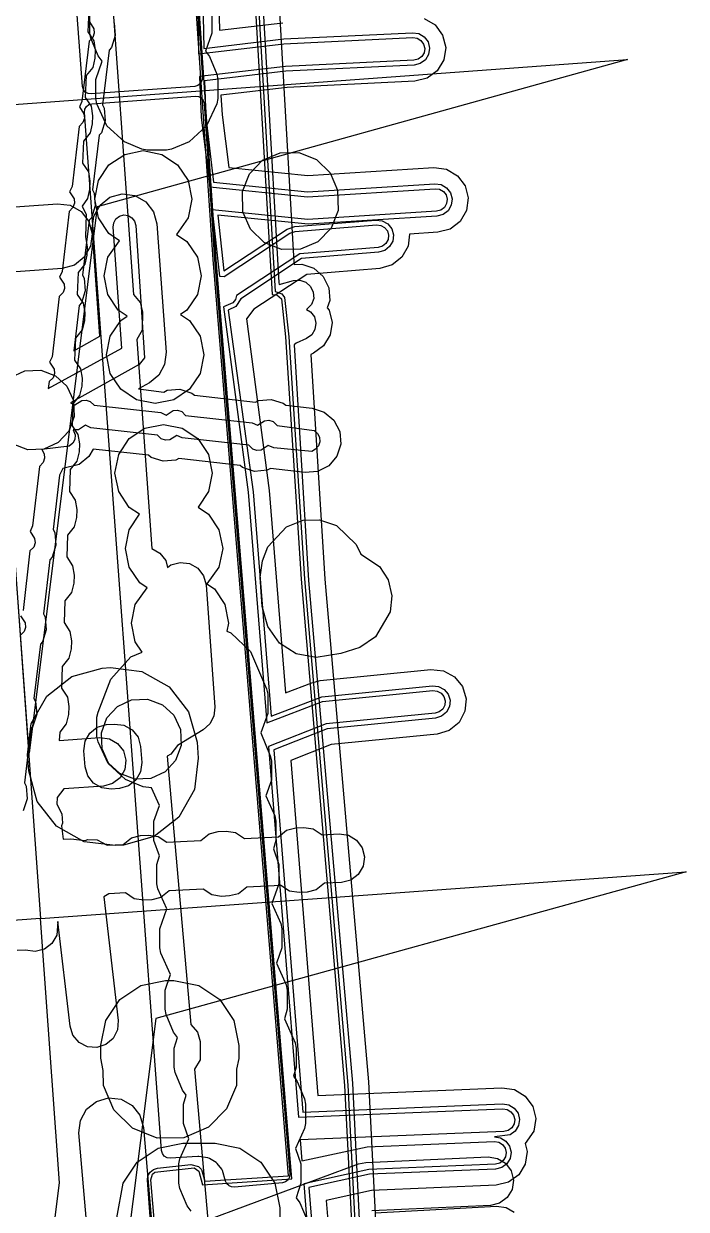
# Model space of a CAD drawing. Header units: metres. Extents: x -3943 to -3664, y 4962 to 6622.
# Drawn here: x -3828.4 to -3787.5, y 5607.9 to 5681.1 of the extents above; entities that cross this region are included whole.
import ezdxf

# ---------------------------------------------------------------- set-up
doc = ezdxf.new("R2010")
doc.units = ezdxf.units.M
doc.layers.add('AI_GREENING_EXCLUSIONS', color=1, linetype='Continuous')
doc.layers.add('AI_GREENING_LAWN', color=82, linetype='Continuous')

msp = doc.modelspace()

# ---------------------------------------------------------------- linework, layer by layer
at = {"layer": 'AI_GREENING_EXCLUSIONS'}
for points in [[(-3815.608, 5708.279), (-3813.042, 5664.347), (-3812.748, 5664.33), (-3812.461, 5664.084), (-3812.219, 5661.727), (-3811.251, 5646.778), (-3808.572, 5615.513), (-3807.855, 5601.451)], [(-3815.409, 5708.291), (-3812.853, 5664.541), (-3812.45, 5664.387), (-3812.283, 5664.175), (-3812.02, 5661.745), (-3811.052, 5646.793), (-3808.373, 5615.53), (-3807.656, 5601.466)], [(-3820.448, 5605.741), (-3820.745, 5609.668), (-3820.714, 5609.934), (-3820.586, 5610.168), (-3820.38, 5610.338), (-3820.124, 5610.417), (-3818.068, 5610.646), (-3817.585, 5610.52), (-3817.408, 5610.338), (-3817.193, 5609.602), (-3812.033, 5609.944), (-3816.694, 5666.503), (-3819.452, 5707.193)], [(-3820.195, 5605.567), (-3820.546, 5609.684), (-3820.432, 5610.041), (-3820.432, 5610.041), (-3820.285, 5610.162), (-3817.865, 5610.434), (-3817.574, 5610.227), (-3817.351, 5609.391), (-3811.817, 5609.758), (-3816.495, 5666.519), (-3819.252, 5707.206)], [(-3814.075, 5690.135), (-3812.635, 5665.1), (-3812.607, 5664.972), (-3811.728, 5665.208), (-3811.339, 5665.233), (-3810.969, 5665.108), (-3810.676, 5664.851), (-3810.503, 5664.501), (-3810.478, 5664.111), (-3810.603, 5663.742), (-3810.911, 5663.424), (-3810.666, 5663.276), (-3810.434, 5662.962), (-3810.341, 5662.583), (-3810.399, 5662.197), (-3810.601, 5661.863), (-3810.915, 5661.632), (-3811.553, 5661.343), (-3811.688, 5661.233), (-3810.792, 5646.695), (-3808.083, 5615.662), (-3807.353, 5600.948)], [(-3813.038, 5689.654), (-3811.708, 5666.377), (-3811.69, 5666.193), (-3811.208, 5666.225), (-3810.469, 5665.974), (-3809.882, 5665.459), (-3809.537, 5664.759), (-3809.486, 5663.981), (-3809.638, 5663.534), (-3809.529, 5663.387), (-3809.342, 5662.629), (-3809.459, 5661.858), (-3809.862, 5661.189), (-3810.49, 5660.726), (-3810.65, 5660.654), (-3809.792, 5646.77), (-3807.086, 5615.748), (-3806.358, 5601.048)], [(-3823.243, 5686.976), (-3821.609, 5664.341), (-3821.203, 5663.853), (-3821.048, 5663.288), (-3821.063, 5662.151), (-3821.409, 5661.575), (-3820.478, 5648.668), (-3819.978, 5648.384), (-3819.619, 5647.922), (-3819.5, 5647.491), (-3819.293, 5647.652), (-3818.729, 5647.807), (-3818.148, 5647.735), (-3817.639, 5647.445), (-3817.28, 5646.983), (-3817.125, 5646.419), (-3816.58, 5638.87), (-3816.64, 5638.328), (-3816.889, 5637.844), (-3817.295, 5637.481), (-3818.897, 5636.504), (-3819.303, 5635.977), (-3819.535, 5635.858), (-3818.075, 5619.283), (-3817.661, 5618.801), (-3817.497, 5618.239), (-3817.495, 5617.101), (-3817.832, 5616.52), (-3817.013, 5607.226), (-3807.712, 5610.671), (-3807.259, 5610.763), (-3799.698, 5611.105), (-3799.12, 5611.017), (-3798.619, 5610.714), (-3798.272, 5610.243), (-3798.132, 5609.674), (-3798.22, 5609.096), (-3798.523, 5608.595), (-3798.994, 5608.248), (-3799.562, 5608.108), (-3806.89, 5607.776)], [(-3817.68, 5684.966), (-3817.6, 5679.204), (-3812.315, 5679.829), (-3804.353, 5680.212), (-3804.083, 5680.171), (-3803.849, 5680.031), (-3803.687, 5679.811), (-3803.62, 5679.546), (-3803.661, 5679.276), (-3803.802, 5679.042), (-3804.021, 5678.879), (-3804.286, 5678.813), (-3812.224, 5678.432), (-3817.532, 5677.802), (-3817.427, 5675.293), (-3816.899, 5671), (-3810.867, 5670.389), (-3802.969, 5670.884), (-3802.698, 5670.848), (-3802.462, 5670.711), (-3802.297, 5670.494), (-3802.227, 5670.23), (-3802.263, 5669.959), (-3802.4, 5669.723), (-3802.617, 5669.557), (-3802.881, 5669.487), (-3810.837, 5668.988), (-3816.741, 5669.576), (-3816.285, 5665.475), (-3816.009, 5665.453), (-3811.956, 5668.129), (-3811.626, 5668.243), (-3806.604, 5668.649), (-3806.333, 5668.618), (-3806.094, 5668.485), (-3805.925, 5668.271), (-3805.85, 5668.008), (-3805.881, 5667.737), (-3806.014, 5667.498), (-3806.228, 5667.329), (-3806.491, 5667.254), (-3811.334, 5666.862), (-3815.238, 5664.284), (-3815.305, 5664.049), (-3815.474, 5663.835), (-3816.046, 5663.594), (-3814.522, 5652.143), (-3813.376, 5637.9), (-3809.94, 5639.22), (-3803.116, 5639.896), (-3802.844, 5639.869), (-3802.603, 5639.74), (-3802.43, 5639.529), (-3802.35, 5639.268), (-3802.377, 5638.996), (-3802.505, 5638.755), (-3802.716, 5638.582), (-3802.978, 5638.502), (-3809.706, 5637.836), (-3813.259, 5636.442), (-3811.418, 5613.56), (-3798.793, 5614.079), (-3798.523, 5614.038), (-3798.289, 5613.897), (-3798.127, 5613.677), (-3798.061, 5613.412), (-3798.102, 5613.142), (-3798.243, 5612.908), (-3798.463, 5612.746), (-3798.728, 5612.681), (-3811.306, 5612.162), (-3811.206, 5610.857), (-3807.183, 5611.734), (-3799.311, 5612.054), (-3799.041, 5612.012), (-3798.808, 5611.87), (-3798.647, 5611.649), (-3798.583, 5611.383), (-3798.625, 5611.114), (-3798.767, 5610.881), (-3798.988, 5610.72), (-3799.254, 5610.656), (-3807.064, 5610.338), (-3811.087, 5609.449), (-3810.542, 5602.675)], [(-3817.371, 5684.542), (-3817.268, 5679.546), (-3812.33, 5680.129), (-3804.368, 5680.511), (-3803.982, 5680.454), (-3803.647, 5680.253), (-3803.415, 5679.939), (-3803.321, 5679.56), (-3803.379, 5679.175), (-3803.579, 5678.84), (-3803.893, 5678.608), (-3804.272, 5678.514), (-3812.199, 5678.133), (-3817.226, 5677.536), (-3817.129, 5675.326), (-3816.67, 5671.278), (-3810.862, 5670.69), (-3802.988, 5671.184), (-3802.601, 5671.132), (-3802.264, 5670.936), (-3802.027, 5670.626), (-3801.927, 5670.248), (-3801.979, 5669.862), (-3802.175, 5669.524), (-3802.485, 5669.288), (-3802.863, 5669.188), (-3810.818, 5668.689), (-3816.402, 5669.241), (-3816.02, 5665.805), (-3812.121, 5668.379), (-3811.651, 5668.542), (-3806.628, 5668.948), (-3806.241, 5668.903), (-3805.9, 5668.714), (-3805.658, 5668.408), (-3805.551, 5668.032), (-3805.596, 5667.645), (-3805.786, 5667.304), (-3806.092, 5667.062), (-3806.467, 5666.955), (-3811.233, 5666.569), (-3814.987, 5664.09), (-3815.28, 5663.607), (-3815.755, 5663.373), (-3814.223, 5652.167), (-3813.11, 5638.327), (-3809.97, 5639.518), (-3803.145, 5640.194), (-3802.757, 5640.156), (-3802.413, 5639.972), (-3802.165, 5639.671), (-3802.052, 5639.297), (-3802.09, 5638.909), (-3802.273, 5638.565), (-3802.575, 5638.317), (-3802.948, 5638.204), (-3809.635, 5637.541), (-3812.942, 5636.244), (-3811.142, 5613.868), (-3798.807, 5614.379), (-3798.421, 5614.321), (-3798.087, 5614.119), (-3797.855, 5613.805), (-3797.761, 5613.426), (-3797.819, 5613.04), (-3798.021, 5612.706), (-3798.335, 5612.475), (-3799.315, 5612.353), (-3798.937, 5612.294), (-3798.604, 5612.09), (-3798.374, 5611.775), (-3798.283, 5611.396), (-3798.343, 5611.01), (-3798.547, 5610.677), (-3798.862, 5610.447), (-3799.241, 5610.356), (-3807.025, 5610.039), (-3810.767, 5609.213), (-3810.243, 5602.685)], [(-3816.355, 5683.135), (-3816.291, 5680.668), (-3812.378, 5681.127)], [(-3824.371, 5681.915), (-3824.425, 5680.563), (-3824.061, 5680.02), (-3823.97, 5679.442), (-3823.99, 5678.943), (-3824.127, 5678.374), (-3824.534, 5677.863), (-3824.589, 5676.511), (-3824.224, 5675.968), (-3824.133, 5675.39), (-3824.154, 5674.89), (-3824.291, 5674.322), (-3824.697, 5673.81), (-3824.752, 5672.458), (-3824.388, 5671.916), (-3824.297, 5671.338), (-3824.317, 5670.838), (-3824.454, 5670.269), (-3824.787, 5669.811), (-3824.536, 5669.281), (-3824.577, 5667.906), (-3824.46, 5667.286), (-3824.48, 5666.786), (-3824.617, 5666.217), (-3825.024, 5665.706), (-3825.079, 5664.354), (-3824.714, 5663.811), (-3824.623, 5663.233), (-3824.643, 5662.734), (-3824.781, 5662.165), (-3825.187, 5661.654), (-3825.242, 5660.301), (-3824.878, 5659.759), (-3824.787, 5659.181), (-3824.807, 5658.681), (-3824.944, 5658.113), (-3825.351, 5657.601), (-3825.405, 5656.249), (-3825.041, 5655.707), (-3824.95, 5655.129), (-3824.97, 5654.629), (-3825.107, 5654.06), (-3825.514, 5653.549), (-3825.569, 5652.197), (-3825.204, 5651.655), (-3825.113, 5651.077), (-3825.133, 5650.577), (-3825.271, 5650.008), (-3825.677, 5649.497), (-3825.732, 5648.145), (-3825.368, 5647.602), (-3825.277, 5647.024), (-3825.297, 5646.525), (-3825.434, 5645.956), (-3825.841, 5645.445), (-3825.895, 5644.092), (-3825.531, 5643.55), (-3825.44, 5642.972), (-3825.46, 5642.472), (-3825.597, 5641.903), (-3826.004, 5641.392), (-3826.059, 5640.04), (-3825.694, 5639.498), (-3825.603, 5638.92), (-3825.623, 5638.42), (-3825.761, 5637.851), (-3826.167, 5637.34), (-3826.189, 5636.815), (-3823.679, 5636.996), (-3823.098, 5636.924), (-3822.59, 5636.634), (-3822.23, 5636.172), (-3822.075, 5635.608), (-3822.148, 5635.027), (-3822.437, 5634.518), (-3822.899, 5634.159), (-3823.463, 5634.004), (-3825.917, 5633.827), (-3826.331, 5633.288), (-3826.347, 5632.885), (-3826.026, 5632.292), (-3825.998, 5631.708), (-3826.054, 5631.55), (-3825.953, 5630.72), (-3825.469, 5630.746), (-3824.586, 5630.636), (-3824.429, 5630.694), (-3823.844, 5630.675), (-3823.239, 5630.354), (-3822.247, 5630.403), (-3821.74, 5630.814), (-3821.172, 5630.956), (-3820.672, 5630.98), (-3820.093, 5630.894), (-3819.548, 5630.534), (-3817.45, 5630.636), (-3816.943, 5631.047), (-3816.375, 5631.189), (-3815.875, 5631.214), (-3815.297, 5631.127), (-3814.751, 5630.768), (-3812.654, 5630.87), (-3812.146, 5631.281), (-3811.578, 5631.423), (-3811.079, 5631.447), (-3810.5, 5631.361), (-3809.954, 5631.001), (-3808.906, 5631.052), (-3808.327, 5630.966), (-3807.825, 5630.665), (-3807.476, 5630.195), (-3807.334, 5629.627), (-3807.421, 5629.048), (-3807.722, 5628.546), (-3808.192, 5628.198), (-3808.76, 5628.056), (-3809.809, 5628.005), (-3810.316, 5627.594), (-3810.884, 5627.452), (-3811.384, 5627.427), (-3811.962, 5627.514), (-3812.508, 5627.873), (-3814.605, 5627.771), (-3815.113, 5627.36), (-3815.681, 5627.218), (-3816.18, 5627.194), (-3816.759, 5627.28), (-3817.305, 5627.64), (-3819.402, 5627.538), (-3819.91, 5627.127), (-3820.478, 5626.985), (-3820.977, 5626.96), (-3821.556, 5627.047), (-3822.101, 5627.406), (-3823.14, 5627.356), (-3823.439, 5627.156), (-3822.549, 5619.531), (-3822.596, 5618.947), (-3822.862, 5618.426), (-3823.308, 5618.047), (-3823.865, 5617.867), (-3824.448, 5617.914), (-3824.969, 5618.18), (-3825.349, 5618.626), (-3825.529, 5619.183), (-3826.283, 5625.641), (-3826.352, 5624.8), (-3826.645, 5624.293), (-3827.109, 5623.936), (-3827.674, 5623.784), (-3828.287, 5623.879), (-3828.784, 5623.859)], [(-3816.762, 5681.68), (-3816.762, 5680.493), (-3817.165, 5679.364), (-3816.921, 5679.035), (-3816.468, 5677.951), (-3816.403, 5677.629), (-3816.403, 5676.442), (-3816.468, 5676.119), (-3817.099, 5674.773), (-3818.173, 5673.785), (-3819.256, 5673.331), (-3819.578, 5673.266), (-3820.766, 5673.266), (-3821.088, 5673.331), (-3822.172, 5673.785), (-3823.245, 5674.773), (-3823.876, 5676.119), (-3823.941, 5676.442), (-3823.941, 5677.629), (-3823.539, 5678.758), (-3823.782, 5679.087), (-3824.235, 5680.17), (-3824.301, 5680.493), (-3824.301, 5681.68)], [(-3803.644, 5681.395), (-3802.975, 5680.993), (-3802.511, 5680.366), (-3802.322, 5679.608), (-3802.437, 5678.837), (-3802.839, 5678.168), (-3803.467, 5677.704), (-3804.224, 5677.515), (-3812.116, 5677.135), (-3816.208, 5676.65), (-3816.135, 5675.436), (-3815.723, 5672.187), (-3810.842, 5671.693), (-3803.051, 5672.182), (-3802.277, 5672.078), (-3801.602, 5671.686), (-3801.129, 5671.065), (-3800.929, 5670.311), (-3801.033, 5669.538), (-3801.425, 5668.863), (-3802.046, 5668.39), (-3802.8, 5668.19), (-3804.558, 5668.079), (-3804.644, 5667.338), (-3805.024, 5666.656), (-3805.636, 5666.172), (-3806.386, 5665.958), (-3810.897, 5665.593), (-3814.165, 5663.435), (-3814.634, 5662.844), (-3813.226, 5652.247), (-3812.221, 5639.749), (-3810.601, 5640.385), (-3810.068, 5640.513), (-3803.244, 5641.189), (-3802.467, 5641.113), (-3801.779, 5640.746), (-3801.283, 5640.143), (-3801.056, 5639.396), (-3801.133, 5638.619), (-3801.5, 5637.931), (-3802.103, 5637.436), (-3802.85, 5637.209), (-3809.398, 5636.56), (-3811.886, 5635.584), (-3810.221, 5614.897), (-3798.853, 5615.378), (-3798.081, 5615.261), (-3797.413, 5614.858), (-3796.95, 5614.23), (-3796.762, 5613.473), (-3796.879, 5612.701), (-3797.406, 5611.941), (-3797.284, 5611.436), (-3797.405, 5610.665), (-3797.812, 5609.999), (-3798.442, 5609.54), (-3799.201, 5609.357), (-3806.896, 5609.044), (-3809.701, 5608.424), (-3809.402, 5604.707)], [(-3824.321, 5681.189), (-3824.049, 5680.758), (-3824.027, 5680.486), (-3824.111, 5680.226), (-3824.353, 5679.985), (-3824.789, 5676.271), (-3824.938, 5675.935), (-3824.666, 5675.504), (-3824.644, 5675.232), (-3824.728, 5674.972), (-3824.969, 5674.732), (-3825.405, 5671.018), (-3825.555, 5670.681), (-3825.282, 5670.251), (-3825.261, 5669.979), (-3825.345, 5669.719), (-3825.586, 5669.478), (-3826.022, 5665.764), (-3826.171, 5665.428), (-3825.899, 5664.997), (-3825.877, 5664.725), (-3825.962, 5664.465), (-3826.203, 5664.224), (-3826.639, 5660.51), (-3826.788, 5660.174), (-3826.516, 5659.743), (-3826.494, 5659.471), (-3826.578, 5659.211), (-3826.82, 5658.971), (-3826.871, 5658.537), (-3822.323, 5661.036), (-3822.862, 5668.513), (-3822.828, 5668.784), (-3822.693, 5669.021), (-3822.478, 5669.189), (-3822.214, 5669.262), (-3821.943, 5669.228), (-3821.706, 5669.093), (-3821.538, 5668.877), (-3821.466, 5668.614), (-3820.925, 5660.431), (-3821.251, 5660.031), (-3825.501, 5657.661), (-3825.238, 5657.538), (-3824.809, 5657.813), (-3824.537, 5657.836), (-3824.277, 5657.754), (-3824.035, 5657.514), (-3819.929, 5657.058), (-3819.592, 5656.911), (-3819.164, 5657.186), (-3818.891, 5657.21), (-3818.631, 5657.127), (-3818.389, 5656.887), (-3814.284, 5656.432), (-3813.947, 5656.285), (-3813.518, 5656.56), (-3813.246, 5656.583), (-3812.985, 5656.5), (-3812.743, 5656.26), (-3810.455, 5655.953), (-3810.246, 5655.777), (-3810.12, 5655.535), (-3810.097, 5655.262), (-3810.179, 5655.002), (-3810.355, 5654.793), (-3810.598, 5654.667), (-3812.947, 5654.875), (-3813.284, 5655.022), (-3813.713, 5654.747), (-3813.985, 5654.723), (-3814.246, 5654.806), (-3814.488, 5655.046), (-3818.593, 5655.501), (-3818.93, 5655.648), (-3819.359, 5655.373), (-3819.631, 5655.35), (-3819.892, 5655.432), (-3820.134, 5655.672), (-3824.239, 5656.128), (-3824.576, 5656.275), (-3825.005, 5656), (-3825.324, 5655.992), (-3825.205, 5655.68), (-3825.233, 5655.408), (-3825.362, 5655.168), (-3825.574, 5654.995), (-3827.268, 5654.782), (-3827.12, 5654.511), (-3827.098, 5654.239), (-3827.181, 5653.978), (-3827.422, 5653.737), (-3827.84, 5650.059), (-3827.988, 5649.722), (-3827.714, 5649.292), (-3827.691, 5649.02), (-3827.774, 5648.76), (-3828.015, 5648.518), (-3828.433, 5644.84)], [(-3822.798, 5681.112), (-3822.736, 5680.334), (-3822.976, 5679.592), (-3823.108, 5679.438), (-3823.517, 5676.059), (-3823.415, 5675.859), (-3823.353, 5675.081), (-3823.593, 5674.338), (-3823.725, 5674.184), (-3824.134, 5670.805), (-3824.031, 5670.605), (-3823.969, 5669.827), (-3824.21, 5669.085), (-3824.342, 5668.93), (-3824.751, 5665.552), (-3824.648, 5665.351), (-3824.586, 5664.573), (-3824.827, 5663.831), (-3824.958, 5663.676), (-3825.288, 5660.872), (-3823.679, 5661.768), (-3824.159, 5668.419), (-3824.062, 5669.194), (-3823.676, 5669.872), (-3823.06, 5670.351), (-3822.308, 5670.558), (-3821.534, 5670.461), (-3820.855, 5670.076), (-3820.376, 5669.46), (-3820.169, 5668.707), (-3819.597, 5660.786), (-3819.685, 5660.039), (-3820.042, 5659.378), (-3820.618, 5658.895), (-3821.295, 5658.518), (-3819.725, 5658.331), (-3819.525, 5658.435), (-3818.748, 5658.502), (-3818.004, 5658.266), (-3817.849, 5658.135), (-3814.08, 5657.704), (-3813.88, 5657.808), (-3813.102, 5657.875), (-3812.358, 5657.639), (-3812.203, 5657.509), (-3810.572, 5657.327), (-3809.828, 5657.092), (-3809.231, 5656.589), (-3808.872, 5655.896), (-3808.805, 5655.119), (-3809.041, 5654.375), (-3809.543, 5653.778), (-3810.236, 5653.419), (-3811.013, 5653.352), (-3813.151, 5653.602), (-3813.351, 5653.498), (-3814.129, 5653.431), (-3814.873, 5653.667), (-3815.028, 5653.798), (-3818.797, 5654.228), (-3818.997, 5654.125), (-3819.775, 5654.058), (-3820.518, 5654.294), (-3820.674, 5654.424), (-3824.109, 5654.806), (-3824.361, 5654.339), (-3824.966, 5653.846), (-3825.964, 5653.599), (-3826.175, 5653.193), (-3826.567, 5649.851), (-3826.464, 5649.651), (-3826.399, 5648.873), (-3826.637, 5648.13), (-3826.768, 5647.975), (-3827.161, 5644.633), (-3827.058, 5644.433), (-3826.993, 5643.655), (-3827.231, 5642.912), (-3827.362, 5642.757), (-3827.754, 5639.415), (-3827.651, 5639.214), (-3827.586, 5638.437), (-3827.824, 5637.693), (-3827.955, 5637.538), (-3828.347, 5634.196), (-3828.244, 5633.996), (-3828.179, 5633.218), (-3828.417, 5632.475)], [(-3834.181, 5669.386), (-3826.302, 5669.954), (-3825.528, 5669.857), (-3824.85, 5669.471), (-3824.371, 5668.855), (-3824.164, 5668.103), (-3824.261, 5667.328), (-3824.646, 5666.65), (-3825.262, 5666.171), (-3826.015, 5665.964), (-3833.473, 5665.427)], [(-3818.054, 5607.763), (-3818.284, 5608.078), (-3818.737, 5609.162), (-3818.802, 5609.484), (-3818.802, 5610.671), (-3818.737, 5610.994), (-3818.184, 5612.225), (-3818.514, 5613.18), (-3818.514, 5614.367), (-3818.35, 5614.926), (-3818.576, 5615.237), (-3819.029, 5616.321), (-3819.094, 5616.643), (-3819.094, 5617.831), (-3818.889, 5618.488), (-3819.132, 5618.816), (-3819.585, 5619.899), (-3819.651, 5620.222), (-3819.651, 5621.409), (-3819.315, 5622.379), (-3819.921, 5623.689), (-3819.986, 5624.012), (-3819.986, 5625.199), (-3819.545, 5626.419), (-3820.097, 5627.649), (-3820.163, 5627.972), (-3820.163, 5629.159), (-3820.011, 5629.687), (-3820.344, 5630.649), (-3820.344, 5631.836), (-3820.007, 5632.808), (-3820.499, 5633.889), (-3821.009, 5633.954), (-3822.093, 5634.407), (-3823.166, 5635.395), (-3823.797, 5636.742), (-3823.862, 5637.064), (-3823.862, 5638.252), (-3823.797, 5638.574), (-3823.014, 5640.601), (-3821.776, 5641.974), (-3821.067, 5642.26), (-3821.505, 5642.916), (-3821.505, 5642.916), (-3821.733, 5644.064), (-3821.505, 5645.212), (-3820.762, 5646.247), (-3821.22, 5646.553), (-3821.87, 5647.526), (-3822.099, 5648.675), (-3821.87, 5649.823), (-3821.231, 5650.78), (-3821.873, 5651.209), (-3822.523, 5652.182), (-3822.752, 5653.33), (-3822.523, 5654.478), (-3821.873, 5655.451), (-3820.9, 5656.102), (-3819.752, 5656.33), (-3818.603, 5656.102), (-3817.63, 5655.451), (-3816.98, 5654.478), (-3816.752, 5653.33), (-3816.98, 5652.182), (-3817.619, 5651.225), (-3816.977, 5650.796), (-3816.327, 5649.823), (-3816.099, 5648.675), (-3816.327, 5647.526), (-3817.07, 5646.491), (-3816.612, 5646.186), (-3815.962, 5645.212), (-3815.733, 5644.064), (-3815.833, 5643.564), (-3815.603, 5643.471), (-3814.379, 5642.313), (-3813.382, 5639.996), (-3813.317, 5639.673), (-3813.317, 5638.486), (-3813.744, 5637.298), (-3813.156, 5635.877), (-3813.091, 5635.555), (-3813.091, 5634.367), (-3813.428, 5633.395), (-3812.871, 5632.158), (-3812.806, 5631.836), (-3812.806, 5630.649), (-3812.957, 5630.12), (-3812.624, 5629.159), (-3812.624, 5627.972), (-3813.065, 5626.752), (-3812.513, 5625.522), (-3812.448, 5625.199), (-3812.448, 5624.012), (-3812.772, 5623.07), (-3812.178, 5621.732), (-3812.112, 5621.409), (-3812.112, 5620.222), (-3812.286, 5619.64), (-3811.621, 5618.153), (-3811.556, 5617.831), (-3811.556, 5616.643), (-3811.72, 5616.085), (-3811.494, 5615.773), (-3811.041, 5614.69), (-3810.976, 5614.367), (-3810.976, 5613.18), (-3811.041, 5612.857), (-3811.593, 5611.627), (-3811.264, 5610.671), (-3811.264, 5609.484), (-3811.567, 5608.592), (-3811.338, 5608.277), (-3810.884, 5607.194)], [(-3828.581, 5644.504), (-3828.307, 5644.074), (-3828.284, 5643.802), (-3828.368, 5643.542), (-3828.608, 5643.3)], [(-3824.471, 5606.64), (-3824.975, 5612.589), (-3824.888, 5613.364), (-3824.511, 5614.047), (-3823.901, 5614.534), (-3823.152, 5614.751), (-3822.376, 5614.664), (-3821.693, 5614.287), (-3821.206, 5613.677), (-3820.99, 5612.927), (-3820.314, 5604.97)], [(-3806.683, 5607.664), (-3799.174, 5608.07), (-3798.595, 5607.987), (-3798.092, 5607.689)]]:
    msp.add_lwpolyline(points, dxfattribs=at)
for points in [[(-3823.848, 5669.772), (-3828.056, 5636.04), (-3830.399, 5667.954), (-3830.985, 5675.932), (-3791.092, 5678.861), (-3823.848, 5669.772)], [(-3817.652, 5666.647), (-3817.424, 5665.499), (-3817.652, 5664.351), (-3818.303, 5663.377), (-3818.697, 5663.114), (-3818.149, 5662.747), (-3817.499, 5661.774), (-3817.271, 5660.626), (-3817.499, 5659.478), (-3818.149, 5658.505), (-3819.123, 5657.854), (-3820.271, 5657.626), (-3821.419, 5657.854), (-3822.392, 5658.505), (-3823.042, 5659.478), (-3823.271, 5660.626), (-3823.042, 5661.774), (-3822.392, 5662.747), (-3821.997, 5663.011), (-3822.545, 5663.377), (-3823.196, 5664.351), (-3823.424, 5665.499), (-3823.196, 5666.647), (-3822.468, 5667.672), (-3823.125, 5668.11), (-3823.775, 5669.084), (-3824.003, 5670.232), (-3823.775, 5671.38), (-3823.125, 5672.353), (-3822.152, 5673.003), (-3821.003, 5673.232), (-3819.855, 5673.003), (-3818.882, 5672.353), (-3818.232, 5671.38), (-3818.003, 5670.232), (-3818.232, 5669.084), (-3818.959, 5668.059), (-3818.303, 5667.62), (-3817.652, 5666.647)], [(-3812.458, 5667.128), (-3813.546, 5667.562), (-3814.385, 5668.378), (-3814.847, 5669.453), (-3814.881, 5670.711), (-3814.448, 5671.798), (-3813.632, 5672.637), (-3812.556, 5673.099), (-3811.386, 5673.115), (-3810.298, 5672.682), (-3809.46, 5671.866), (-3808.997, 5670.79), (-3808.963, 5669.533), (-3809.396, 5668.445), (-3810.213, 5667.607), (-3811.288, 5667.144), (-3812.458, 5667.128)], [(-3830.245, 5665.718), (-3827.355, 5625.823), (-3835.334, 5625.245), (-3867.251, 5622.933), (-3834.486, 5631.991), (-3830.245, 5665.718)], [(-3827.334, 5659.68), (-3826.417, 5659.339), (-3825.718, 5658.692), (-3825.309, 5657.81), (-3825.27, 5656.824), (-3825.611, 5655.907), (-3826.258, 5655.208), (-3827.14, 5654.799), (-3828.126, 5654.76), (-3829.043, 5655.101), (-3829.742, 5655.748), (-3830.151, 5656.63), (-3830.19, 5657.616), (-3829.849, 5658.533), (-3829.202, 5659.232), (-3828.32, 5659.641), (-3827.334, 5659.68)], [(-3807.851, 5648.925), (-3807.571, 5648.32), (-3806.413, 5647.565), (-3805.88, 5646.725), (-3805.652, 5645.756), (-3805.752, 5644.767), (-3806.667, 5643.222), (-3807.629, 5642.566), (-3808.793, 5642.188), (-3810.321, 5641.948), (-3811.557, 5642.171), (-3812.59, 5642.829), (-3813.313, 5643.854), (-3813.65, 5645.088), (-3813.778, 5646.907), (-3813.648, 5647.905), (-3813.309, 5648.78), (-3812.149, 5650.002), (-3811.119, 5650.409), (-3810.125, 5650.436), (-3809.075, 5650.084), (-3807.851, 5648.925)], [(-3828.082, 5634.937), (-3828.156, 5635.924), (-3827.92, 5637.86), (-3826.96, 5639.559), (-3825.424, 5640.761), (-3823.544, 5641.284), (-3823.038, 5641.322), (-3821.102, 5641.086), (-3819.403, 5640.126), (-3818.201, 5638.59), (-3817.678, 5636.71), (-3817.604, 5635.723), (-3817.84, 5633.787), (-3818.8, 5632.088), (-3820.336, 5630.886), (-3822.216, 5630.363), (-3822.722, 5630.325), (-3824.658, 5630.561), (-3826.357, 5631.521), (-3827.559, 5633.057), (-3828.082, 5634.937)], [(-3820.736, 5639.358), (-3819.819, 5639.017), (-3819.12, 5638.37), (-3818.711, 5637.488), (-3818.672, 5636.502), (-3819.013, 5635.585), (-3819.66, 5634.886), (-3820.542, 5634.477), (-3821.528, 5634.438), (-3822.445, 5634.779), (-3823.144, 5635.426), (-3823.553, 5636.308), (-3823.592, 5637.294), (-3823.251, 5638.211), (-3822.604, 5638.91), (-3821.722, 5639.319), (-3820.736, 5639.358)], [(-3824.666, 5636.186), (-3824.595, 5636.767), (-3824.307, 5637.276), (-3823.846, 5637.637), (-3823.282, 5637.794), (-3822.776, 5637.832), (-3822.195, 5637.761), (-3821.686, 5637.473), (-3821.325, 5637.012), (-3821.168, 5636.448), (-3821.094, 5635.461), (-3821.165, 5634.88), (-3821.453, 5634.371), (-3821.914, 5634.01), (-3822.478, 5633.853), (-3822.984, 5633.815), (-3823.565, 5633.886), (-3824.074, 5634.174), (-3824.435, 5634.635), (-3824.592, 5635.199), (-3824.666, 5636.186)], [(-3826.174, 5609.514), (-3827.355, 5625.823), (-3819.376, 5626.401), (-3787.46, 5628.713), (-3820.224, 5619.655), (-3824.466, 5585.927), (-3823.284, 5569.618), (-3863.18, 5566.728), (-3830.415, 5575.786), (-3826.174, 5609.514)], [(-3822.457, 5620.825), (-3821.16, 5621.693), (-3819.629, 5621.997), (-3819.107, 5621.992), (-3817.576, 5621.688), (-3816.279, 5620.82), (-3815.411, 5619.523), (-3815.107, 5617.992), (-3815.107, 5617.186), (-3815.238, 5616.527), (-3815.254, 5615.525), (-3815.858, 5614.08), (-3816.981, 5612.936), (-3818.49, 5612.289), (-3820.151, 5612.273), (-3821.673, 5612.893), (-3822.817, 5614.016), (-3823.464, 5615.525), (-3823.48, 5616.445), (-3823.629, 5617.195), (-3823.629, 5617.997), (-3823.325, 5619.528), (-3822.457, 5620.825)], [(-3820.081, 5611.652), (-3818.551, 5611.956), (-3816.565, 5611.956), (-3815.034, 5611.652), (-3813.736, 5610.784), (-3812.869, 5609.487), (-3812.565, 5607.956), (-3812.565, 5605.97), (-3812.869, 5604.439), (-3813.736, 5603.141), (-3815.034, 5602.274), (-3816.732, 5601.97), (-3817.579, 5601.632), (-3819.163, 5601.632), (-3820.685, 5602.252), (-3821.872, 5603.439), (-3822.476, 5604.884), (-3822.492, 5605.674), (-3822.641, 5606.554), (-3822.641, 5607.356), (-3822.246, 5609.487), (-3821.379, 5610.784), (-3820.081, 5611.652)]]:
    msp.add_lwpolyline(points, close=True, dxfattribs=at)
at = {"layer": 'AI_GREENING_LAWN'}
msp.add_lwpolyline([(-3819.145, 5704.245), (-3817.353, 5677.732), (-3817.378, 5677.54), (-3817.474, 5677.371), (-3817.628, 5677.252), (-3817.815, 5677.2), (-3824.223, 5676.729), (-3824.417, 5676.753), (-3824.586, 5676.849), (-3824.706, 5677.003), (-3824.758, 5677.191), (-3826.725, 5703.634)], dxfattribs=at)
msp.add_lwpolyline([(-3812.22, 5609.565), (-3812.224, 5609.563), (-3812.406, 5609.51), (-3815.378, 5609.239), (-3815.549, 5609.253), (-3815.705, 5609.324), (-3815.719, 5609.334), (-3815.842, 5609.453), (-3815.918, 5609.607), (-3816.111, 5610.272), (-3816.156, 5610.358), (-3816.439, 5610.709), (-3816.506, 5610.767), (-3816.921, 5611.011), (-3817.01, 5611.042), (-3817.58, 5611.128), (-3817.631, 5611.13), (-3819.346, 5611.033), (-3819.537, 5611.059), (-3819.704, 5611.156), (-3819.821, 5611.309), (-3819.873, 5611.495), (-3824.64, 5675.595), (-3824.616, 5675.789), (-3824.52, 5675.959), (-3824.366, 5676.079), (-3824.178, 5676.131), (-3817.781, 5676.601), (-3817.586, 5676.577), (-3817.416, 5676.48), (-3817.296, 5676.325), (-3817.245, 5676.136), (-3816.595, 5666.515), (-3816.595, 5666.512), (-3811.943, 5610.072), (-3811.962, 5609.888), (-3811.968, 5609.868), (-3812.063, 5609.69), (-3812.22, 5609.565)], close=True, dxfattribs=at)

doc.saveas('drawing.dxf')
